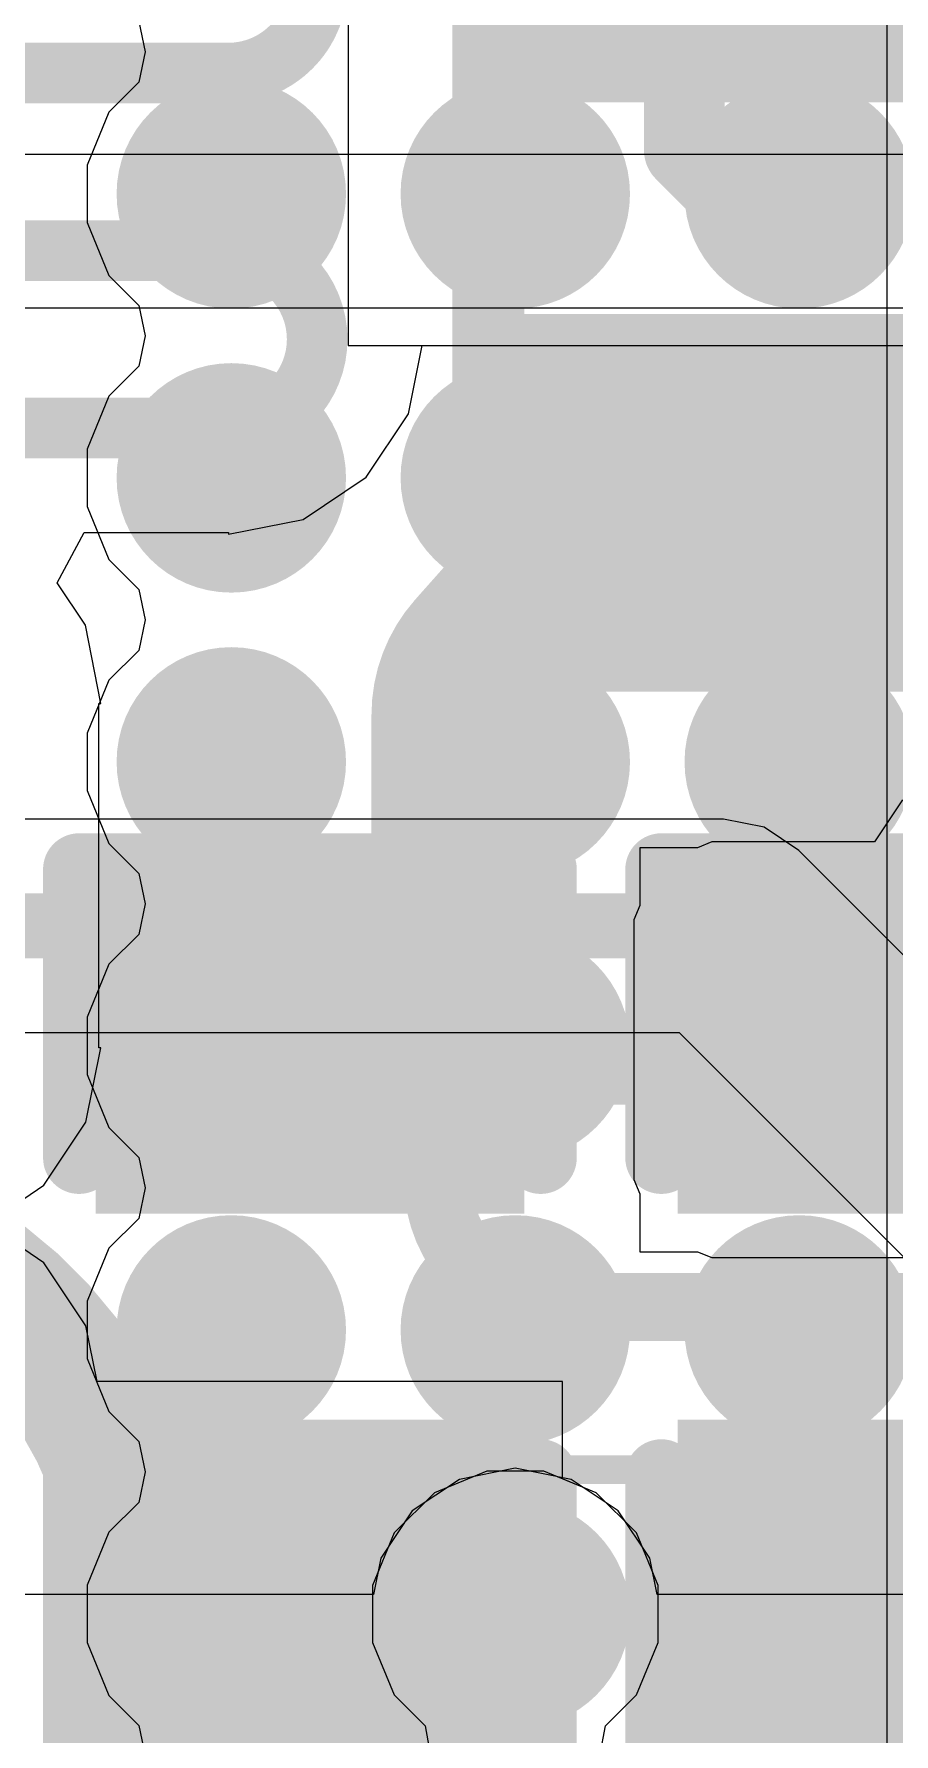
# Model space of a CAD drawing. Header units: inches. Extents: x -6 to 284, y -12 to 154.
# Drawn here: x 53.422 to 54.936, y -6.906 to -3.913 of the extents above; entities that cross this region are included whole.
import ezdxf

# ---------------------------------------------------------------- set-up
doc = ezdxf.new("R2010")
doc.units = ezdxf.units.IN
for name, color, linetype in [('Bottom Layer', 5, 'Continuous'), ('Bottom Paste', 16, 'Continuous'), ('Bottom Solder', 6, 'Continuous'), ('Drill Drawing', 1, 'Continuous'), ('GND-1', 16, 'Continuous'), ('GND-2', 90, 'Continuous'), ('GND-3', 216, 'Continuous'), ('GND-4', 54, 'Continuous'), ('PWR-1', 156, 'Continuous'), ('PWR-2', 130, 'Continuous'), ('Signal L1', 76, 'Continuous'), ('Signal L2', 6, 'Continuous'), ('Top Layer', 1, 'Continuous'), ('Top Overlay', 2, 'Continuous'), ('Top Paste', 8, 'Continuous'), ('Top Solder', 216, 'Continuous'), ('Via Holes', 16, 'Continuous')]:
    doc.layers.add(name, color=color, linetype=linetype)

# ---------------------------------------------------------------- blocks, each defined once
blk = doc.blocks.new('FBGA_153_11_5_13__B_131')
at = {"layer": 'Bottom Layer'}
h = blk.add_hatch(color=5, dxfattribs=at)
edge = h.paths.add_edge_path()
edge.add_arc((-3.25, 0.25), 0.127, 0, 360)
h = blk.add_hatch(color=5, dxfattribs=at)
edge = h.paths.add_edge_path()
edge.add_arc((-2.75, 0.25), 0.127, 0, 360)
h = blk.add_hatch(color=5, dxfattribs=at)
edge = h.paths.add_edge_path()
edge.add_arc((-2.25, 0.25), 0.127, 0, 360)
h = blk.add_hatch(color=5, dxfattribs=at)
edge = h.paths.add_edge_path()
edge.add_arc((-3.25, -0.25), 0.127, 0, 360)
h = blk.add_hatch(color=5, dxfattribs=at)
edge = h.paths.add_edge_path()
edge.add_arc((-2.75, -0.25), 0.127, 0, 360)
h = blk.add_hatch(color=5, dxfattribs=at)
edge = h.paths.add_edge_path()
edge.add_arc((-2.25, -0.25), 0.127, 0, 360)
h = blk.add_hatch(color=5, dxfattribs=at)
edge = h.paths.add_edge_path()
edge.add_arc((-3.25, -0.75), 0.127, 0, 360)
h = blk.add_hatch(color=5, dxfattribs=at)
edge = h.paths.add_edge_path()
edge.add_arc((-2.75, -0.75), 0.127, 0, 360)
h = blk.add_hatch(color=5, dxfattribs=at)
edge = h.paths.add_edge_path()
edge.add_arc((-2.25, -0.75), 0.127, 0, 360)
h = blk.add_hatch(color=5, dxfattribs=at)
edge = h.paths.add_edge_path()
edge.add_arc((-3.25, -1.25), 0.127, 0, 360)
h = blk.add_hatch(color=5, dxfattribs=at)
edge = h.paths.add_edge_path()
edge.add_arc((-2.75, -1.25), 0.127, 0, 360)
h = blk.add_hatch(color=5, dxfattribs=at)
edge = h.paths.add_edge_path()
edge.add_arc((-2.25, -1.25), 0.127, 0, 360)
h = blk.add_hatch(color=5, dxfattribs=at)
edge = h.paths.add_edge_path()
edge.add_arc((-3.25, -1.75), 0.127, 0, 360)
h = blk.add_hatch(color=5, dxfattribs=at)
edge = h.paths.add_edge_path()
edge.add_arc((-2.75, -1.75), 0.127, 0, 360)
h = blk.add_hatch(color=5, dxfattribs=at)
edge = h.paths.add_edge_path()
edge.add_arc((-2.25, -1.75), 0.127, 0, 360)
h = blk.add_hatch(color=5, dxfattribs=at)
edge = h.paths.add_edge_path()
edge.add_arc((-3.25, -2.25), 0.127, 0, 360)
h = blk.add_hatch(color=5, dxfattribs=at)
edge = h.paths.add_edge_path()
edge.add_arc((-2.75, -2.25), 0.127, 0, 360)
h = blk.add_hatch(color=5, dxfattribs=at)
edge = h.paths.add_edge_path()
edge.add_arc((-2.25, -2.25), 0.127, 0, 360)
at = {"layer": 'Bottom Paste'}
h = blk.add_hatch(color=16, dxfattribs=at)
edge = h.paths.add_edge_path()
edge.add_arc((-3.25, 0.25), 0.127, 0, 360)
h = blk.add_hatch(color=16, dxfattribs=at)
edge = h.paths.add_edge_path()
edge.add_arc((-2.75, 0.25), 0.127, 0, 360)
h = blk.add_hatch(color=16, dxfattribs=at)
edge = h.paths.add_edge_path()
edge.add_arc((-2.25, 0.25), 0.127, 0, 360)
h = blk.add_hatch(color=16, dxfattribs=at)
edge = h.paths.add_edge_path()
edge.add_arc((-3.25, -0.25), 0.127, 0, 360)
h = blk.add_hatch(color=16, dxfattribs=at)
edge = h.paths.add_edge_path()
edge.add_arc((-2.75, -0.25), 0.127, 0, 360)
h = blk.add_hatch(color=16, dxfattribs=at)
edge = h.paths.add_edge_path()
edge.add_arc((-2.25, -0.25), 0.127, 0, 360)
h = blk.add_hatch(color=16, dxfattribs=at)
edge = h.paths.add_edge_path()
edge.add_arc((-3.25, -0.75), 0.127, 0, 360)
h = blk.add_hatch(color=16, dxfattribs=at)
edge = h.paths.add_edge_path()
edge.add_arc((-2.75, -0.75), 0.127, 0, 360)
h = blk.add_hatch(color=16, dxfattribs=at)
edge = h.paths.add_edge_path()
edge.add_arc((-2.25, -0.75), 0.127, 0, 360)
h = blk.add_hatch(color=16, dxfattribs=at)
edge = h.paths.add_edge_path()
edge.add_arc((-3.25, -1.25), 0.127, 0, 360)
h = blk.add_hatch(color=16, dxfattribs=at)
edge = h.paths.add_edge_path()
edge.add_arc((-2.75, -1.25), 0.127, 0, 360)
h = blk.add_hatch(color=16, dxfattribs=at)
edge = h.paths.add_edge_path()
edge.add_arc((-2.25, -1.25), 0.127, 0, 360)
h = blk.add_hatch(color=16, dxfattribs=at)
edge = h.paths.add_edge_path()
edge.add_arc((-3.25, -1.75), 0.127, 0, 360)
h = blk.add_hatch(color=16, dxfattribs=at)
edge = h.paths.add_edge_path()
edge.add_arc((-2.75, -1.75), 0.127, 0, 360)
h = blk.add_hatch(color=16, dxfattribs=at)
edge = h.paths.add_edge_path()
edge.add_arc((-2.25, -1.75), 0.127, 0, 360)
h = blk.add_hatch(color=16, dxfattribs=at)
edge = h.paths.add_edge_path()
edge.add_arc((-3.25, -2.25), 0.127, 0, 360)
h = blk.add_hatch(color=16, dxfattribs=at)
edge = h.paths.add_edge_path()
edge.add_arc((-2.75, -2.25), 0.127, 0, 360)
h = blk.add_hatch(color=16, dxfattribs=at)
edge = h.paths.add_edge_path()
edge.add_arc((-2.25, -2.25), 0.127, 0, 360)
at = {"layer": 'Bottom Solder'}
h = blk.add_hatch(color=6, dxfattribs=at)
edge = h.paths.add_edge_path()
edge.add_arc((-3.25, 0.25), 0.202, 0, 360)
h = blk.add_hatch(color=6, dxfattribs=at)
edge = h.paths.add_edge_path()
edge.add_arc((-2.75, 0.25), 0.202, 0, 360)
h = blk.add_hatch(color=6, dxfattribs=at)
edge = h.paths.add_edge_path()
edge.add_arc((-2.25, 0.25), 0.202, 0, 360)
h = blk.add_hatch(color=6, dxfattribs=at)
edge = h.paths.add_edge_path()
edge.add_arc((-3.25, -0.25), 0.202, 0, 360)
h = blk.add_hatch(color=6, dxfattribs=at)
edge = h.paths.add_edge_path()
edge.add_arc((-2.75, -0.25), 0.202, 0, 360)
h = blk.add_hatch(color=6, dxfattribs=at)
edge = h.paths.add_edge_path()
edge.add_arc((-2.25, -0.25), 0.202, 0, 360)
h = blk.add_hatch(color=6, dxfattribs=at)
edge = h.paths.add_edge_path()
edge.add_arc((-3.25, -0.75), 0.202, 0, 360)
h = blk.add_hatch(color=6, dxfattribs=at)
edge = h.paths.add_edge_path()
edge.add_arc((-2.75, -0.75), 0.202, 0, 360)
h = blk.add_hatch(color=6, dxfattribs=at)
edge = h.paths.add_edge_path()
edge.add_arc((-2.25, -0.75), 0.202, 0, 360)
h = blk.add_hatch(color=6, dxfattribs=at)
edge = h.paths.add_edge_path()
edge.add_arc((-3.25, -1.25), 0.202, 0, 360)
h = blk.add_hatch(color=6, dxfattribs=at)
edge = h.paths.add_edge_path()
edge.add_arc((-2.75, -1.25), 0.202, 0, 360)
h = blk.add_hatch(color=6, dxfattribs=at)
edge = h.paths.add_edge_path()
edge.add_arc((-2.25, -1.25), 0.202, 0, 360)
h = blk.add_hatch(color=6, dxfattribs=at)
edge = h.paths.add_edge_path()
edge.add_arc((-3.25, -1.75), 0.202, 0, 360)
h = blk.add_hatch(color=6, dxfattribs=at)
edge = h.paths.add_edge_path()
edge.add_arc((-2.75, -1.75), 0.202, 0, 360)
h = blk.add_hatch(color=6, dxfattribs=at)
edge = h.paths.add_edge_path()
edge.add_arc((-2.25, -1.75), 0.202, 0, 360)
h = blk.add_hatch(color=6, dxfattribs=at)
edge = h.paths.add_edge_path()
edge.add_arc((-3.25, -2.25), 0.202, 0, 360)
h = blk.add_hatch(color=6, dxfattribs=at)
edge = h.paths.add_edge_path()
edge.add_arc((-2.75, -2.25), 0.202, 0, 360)
h = blk.add_hatch(color=6, dxfattribs=at)
edge = h.paths.add_edge_path()
edge.add_arc((-2.25, -2.25), 0.202, 0, 360)
blk = doc.blocks.new('R___0402_158')
at = {"layer": 'Top Layer'}
for points in [[(-0.6985, -0.3175), (-0.6985, 0.3175), (-0.2413, 0.3175), (-0.2413, -0.3175)], [(0.2413, -0.3175), (0.2413, 0.3175), (0.6985, 0.3175), (0.6985, -0.3175)]]:
    blk.add_hatch(color=1, dxfattribs=at).paths.add_polyline_path(points)
at = {"layer": 'Top Paste'}
for points in [[(-0.6985, -0.3175), (-0.6985, 0.3175), (-0.2413, 0.3175), (-0.2413, -0.3175)], [(0.2413, -0.3175), (0.2413, 0.3175), (0.6985, 0.3175), (0.6985, -0.3175)]]:
    blk.add_hatch(color=8, dxfattribs=at).paths.add_polyline_path(points)
at = {"layer": 'Top Solder'}
for points in [[(-0.7535, -0.3725), (-0.7535, 0.3725), (-0.1863, 0.3725), (-0.1863, -0.3725)], [(0.1863, -0.3725), (0.1863, 0.3725), (0.7535, 0.3725), (0.7535, -0.3725)]]:
    blk.add_hatch(color=216, dxfattribs=at).paths.add_polyline_path(points)
at = {"layer": 'Top Overlay'}
for points in [[(-0.7874, 0.4064, 0.127, 0.127, 0), (0.7874, 0.4064, 0.127, 0.127, 0)], [(-0.7874, 0.4064, 0.127, 0.127, 0), (-0.7874, -0.4064, 0.127, 0.127, 0)], [(0.7874, 0.4064, 0.127, 0.127, 0), (0.7874, -0.4064, 0.127, 0.127, 0)], [(-0.7874, -0.4064, 0.127, 0.127, 0), (0.7874, -0.4064, 0.127, 0.127, 0)], [(-0.8128, -0.4318, 0.00323, 0.00323, 0), (0.8128, -0.4318, 0.00323, 0.00323, 0)]]:
    blk.add_lwpolyline(points, format="xyseb", dxfattribs=at)
for points in [[(-0.8191, 0.4064, 0.0635, 0.0635, 1), (-0.7556, 0.4064, 0.0635, 0.0635, 1)], [(-0.8191, 0.4064, 0.0635, 0.0635, 1), (-0.7556, 0.4064, 0.0635, 0.0635, 1)], [(0.7556, 0.4064, 0.0635, 0.0635, 1), (0.8191, 0.4064, 0.0635, 0.0635, 1)], [(0.7556, 0.4064, 0.0635, 0.0635, 1), (0.8191, 0.4064, 0.0635, 0.0635, 1)], [(-0.8191, -0.4064, 0.0635, 0.0635, 1), (-0.7556, -0.4064, 0.0635, 0.0635, 1)], [(-0.8191, -0.4064, 0.0635, 0.0635, 1), (-0.7556, -0.4064, 0.0635, 0.0635, 1)], [(0.7556, -0.4064, 0.0635, 0.0635, 1), (0.8191, -0.4064, 0.0635, 0.0635, 1)], [(0.7556, -0.4064, 0.0635, 0.0635, 1), (0.8191, -0.4064, 0.0635, 0.0635, 1)], [(-0.8136, -0.4318, 0.00161, 0.00161, 1), (-0.812, -0.4318, 0.00161, 0.00161, 1)], [(0.812, -0.4318, 0.00161, 0.00161, 1), (0.8136, -0.4318, 0.00161, 0.00161, 1)]]:
    blk.add_lwpolyline(points, format="xyseb", close=True, dxfattribs=at)
blk = doc.blocks.new('C___0402_273')
at = {"layer": 'Top Layer'}
for points in [[(-0.6985, -0.3175), (-0.6985, 0.3175), (-0.2413, 0.3175), (-0.2413, -0.3175)], [(0.2413, -0.3175), (0.2413, 0.3175), (0.6985, 0.3175), (0.6985, -0.3175)]]:
    blk.add_hatch(color=1, dxfattribs=at).paths.add_polyline_path(points)
at = {"layer": 'Top Paste'}
for points in [[(-0.6985, -0.3175), (-0.6985, 0.3175), (-0.2413, 0.3175), (-0.2413, -0.3175)], [(0.2413, -0.3175), (0.2413, 0.3175), (0.6985, 0.3175), (0.6985, -0.3175)]]:
    blk.add_hatch(color=8, dxfattribs=at).paths.add_polyline_path(points)
at = {"layer": 'Top Solder'}
for points in [[(-0.7585, -0.3775), (-0.7585, 0.3775), (-0.1813, 0.3775), (-0.1813, -0.3775)], [(0.1813, -0.3775), (0.1813, 0.3775), (0.7585, 0.3775), (0.7585, -0.3775)]]:
    blk.add_hatch(color=216, dxfattribs=at).paths.add_polyline_path(points)
at = {"layer": 'Top Overlay'}
for points in [[(-0.7874, -0.4064, 0.127, 0.127, 0), (-0.7874, 0.4064, 0.127, 0.127, 0)], [(-0.2794, 0.4064, 0.127, 0.127, 0), (-0.7874, 0.4064, 0.127, 0.127, 0)], [(0.7874, 0.4064, 0.127, 0.127, 0), (0.2794, 0.4064, 0.127, 0.127, 0)], [(0.7874, -0.4064, 0.127, 0.127, 0), (0.7874, 0.4064, 0.127, 0.127, 0)], [(-0.2794, -0.4064, 0.127, 0.127, 0), (-0.7874, -0.4064, 0.127, 0.127, 0)], [(0.7874, -0.4064, 0.127, 0.127, 0), (0.2794, -0.4064, 0.127, 0.127, 0)]]:
    blk.add_lwpolyline(points, format="xyseb", dxfattribs=at)
for points in [[(-0.8191, 0.4064, 0.0635, 0.0635, 1), (-0.7556, 0.4064, 0.0635, 0.0635, 1)], [(-0.8191, 0.4064, 0.0635, 0.0635, 1), (-0.7556, 0.4064, 0.0635, 0.0635, 1)], [(-0.3111, 0.4064, 0.0635, 0.0635, 1), (-0.2477, 0.4064, 0.0635, 0.0635, 1)], [(0.2477, 0.4064, 0.0635, 0.0635, 1), (0.3111, 0.4064, 0.0635, 0.0635, 1)], [(0.7556, 0.4064, 0.0635, 0.0635, 1), (0.8191, 0.4064, 0.0635, 0.0635, 1)], [(0.7556, 0.4064, 0.0635, 0.0635, 1), (0.8191, 0.4064, 0.0635, 0.0635, 1)], [(-0.8191, -0.4064, 0.0635, 0.0635, 1), (-0.7556, -0.4064, 0.0635, 0.0635, 1)], [(-0.8191, -0.4064, 0.0635, 0.0635, 1), (-0.7556, -0.4064, 0.0635, 0.0635, 1)], [(-0.3111, -0.4064, 0.0635, 0.0635, 1), (-0.2477, -0.4064, 0.0635, 0.0635, 1)], [(0.2477, -0.4064, 0.0635, 0.0635, 1), (0.3111, -0.4064, 0.0635, 0.0635, 1)], [(0.7556, -0.4064, 0.0635, 0.0635, 1), (0.8191, -0.4064, 0.0635, 0.0635, 1)], [(0.7556, -0.4064, 0.0635, 0.0635, 1), (0.8191, -0.4064, 0.0635, 0.0635, 1)]]:
    blk.add_lwpolyline(points, format="xyseb", close=True, dxfattribs=at)
blk = doc.blocks.new('C___0402_327')
at = {"layer": 'Top Layer'}
for points in [[(-0.6985, -0.3175), (-0.6985, 0.3175), (-0.2413, 0.3175), (-0.2413, -0.3175)], [(0.2413, -0.3175), (0.2413, 0.3175), (0.6985, 0.3175), (0.6985, -0.3175)]]:
    blk.add_hatch(color=1, dxfattribs=at).paths.add_polyline_path(points)
at = {"layer": 'Top Paste'}
for points in [[(-0.6985, -0.3175), (-0.6985, 0.3175), (-0.2413, 0.3175), (-0.2413, -0.3175)], [(0.2413, -0.3175), (0.2413, 0.3175), (0.6985, 0.3175), (0.6985, -0.3175)]]:
    blk.add_hatch(color=8, dxfattribs=at).paths.add_polyline_path(points)
at = {"layer": 'Top Solder'}
for points in [[(-0.7585, -0.3775), (-0.7585, 0.3775), (-0.1813, 0.3775), (-0.1813, -0.3775)], [(0.1813, -0.3775), (0.1813, 0.3775), (0.7585, 0.3775), (0.7585, -0.3775)]]:
    blk.add_hatch(color=216, dxfattribs=at).paths.add_polyline_path(points)
at = {"layer": 'Top Overlay'}
for points in [[(-0.7874, 0.4064, 0.127, 0.127, 0), (-0.2794, 0.4064, 0.127, 0.127, 0)], [(-0.7874, 0.4064, 0.127, 0.127, 0), (-0.7874, -0.4064, 0.127, 0.127, 0)], [(0.2794, 0.4064, 0.127, 0.127, 0), (0.7874, 0.4064, 0.127, 0.127, 0)], [(0.7874, 0.4064, 0.127, 0.127, 0), (0.7874, -0.4064, 0.127, 0.127, 0)], [(-0.7874, -0.4064, 0.127, 0.127, 0), (-0.2794, -0.4064, 0.127, 0.127, 0)], [(0.2794, -0.4064, 0.127, 0.127, 0), (0.7874, -0.4064, 0.127, 0.127, 0)]]:
    blk.add_lwpolyline(points, format="xyseb", dxfattribs=at)
for points in [[(-0.8191, 0.4064, 0.0635, 0.0635, 1), (-0.7556, 0.4064, 0.0635, 0.0635, 1)], [(-0.8191, 0.4064, 0.0635, 0.0635, 1), (-0.7556, 0.4064, 0.0635, 0.0635, 1)], [(-0.3111, 0.4064, 0.0635, 0.0635, 1), (-0.2477, 0.4064, 0.0635, 0.0635, 1)], [(0.2477, 0.4064, 0.0635, 0.0635, 1), (0.3111, 0.4064, 0.0635, 0.0635, 1)], [(0.7556, 0.4064, 0.0635, 0.0635, 1), (0.8191, 0.4064, 0.0635, 0.0635, 1)], [(0.7556, 0.4064, 0.0635, 0.0635, 1), (0.8191, 0.4064, 0.0635, 0.0635, 1)], [(-0.8191, -0.4064, 0.0635, 0.0635, 1), (-0.7556, -0.4064, 0.0635, 0.0635, 1)], [(-0.8191, -0.4064, 0.0635, 0.0635, 1), (-0.7556, -0.4064, 0.0635, 0.0635, 1)], [(-0.3111, -0.4064, 0.0635, 0.0635, 1), (-0.2477, -0.4064, 0.0635, 0.0635, 1)], [(0.2477, -0.4064, 0.0635, 0.0635, 1), (0.3111, -0.4064, 0.0635, 0.0635, 1)], [(0.7556, -0.4064, 0.0635, 0.0635, 1), (0.8191, -0.4064, 0.0635, 0.0635, 1)], [(0.7556, -0.4064, 0.0635, 0.0635, 1), (0.8191, -0.4064, 0.0635, 0.0635, 1)]]:
    blk.add_lwpolyline(points, format="xyseb", close=True, dxfattribs=at)

msp = doc.modelspace()

# ---------------------------------------------------------------- hatches: boundary and pattern name
at = {"layer": 'Bottom Layer'}
h = msp.add_hatch(color=5, dxfattribs=at)
edge = h.paths.add_edge_path()
edge.add_arc((54.2693, -6.6944), 0.15, 0, 360)
at = {"layer": 'GND-1'}
h = msp.add_hatch(color=16, dxfattribs=at)
edge = h.paths.add_edge_path()
edge.add_arc((54.2693, -6.6944), 0.15, 0, 360)
at = {"layer": 'GND-2'}
h = msp.add_hatch(color=90, dxfattribs=at)
edge = h.paths.add_edge_path()
edge.add_arc((54.2693, -6.6944), 0.15, 0, 360)
at = {"layer": 'GND-3'}
h = msp.add_hatch(color=216, dxfattribs=at)
edge = h.paths.add_edge_path()
edge.add_arc((54.2693, -6.6944), 0.15, 0, 360)
at = {"layer": 'GND-4'}
h = msp.add_hatch(color=54, dxfattribs=at)
edge = h.paths.add_edge_path()
edge.add_arc((54.2693, -6.6944), 0.15, 0, 360)
at = {"layer": 'PWR-1'}
h = msp.add_hatch(color=156, dxfattribs=at)
edge = h.paths.add_edge_path()
edge.add_arc((54.2693, -6.6944), 0.15, 0, 360)
at = {"layer": 'PWR-2'}
h = msp.add_hatch(color=130, dxfattribs=at)
edge = h.paths.add_edge_path()
edge.add_arc((54.2693, -6.6944), 0.15, 0, 360)
at = {"layer": 'Signal L1'}
h = msp.add_hatch(color=76, dxfattribs=at)
edge = h.paths.add_edge_path()
edge.add_arc((54.2693, -6.6944), 0.15, 0, 360)
at = {"layer": 'Signal L2'}
h = msp.add_hatch(color=6, dxfattribs=at)
edge = h.paths.add_edge_path()
edge.add_arc((54.2693, -6.6944), 0.15, 0, 360)
at = {"layer": 'Top Layer'}
msp.add_hatch(color=1, dxfattribs=at).paths.add_polyline_path([(54.6154, -5.9296), (55.3458, -5.9296), (55.3458, -5.4724), (54.6154, -5.4724)])
h = msp.add_hatch(color=1, dxfattribs=at)
edge = h.paths.add_edge_path()
edge.add_arc((54.2693, -6.6944), 0.15, 0, 360)
at = {"layer": 'Via Holes'}
h = msp.add_hatch(color=7, dxfattribs=at)
edge = h.paths.add_edge_path()
edge.add_arc((54.2693, -6.6944), 0.075, 0, 360)

# ---------------------------------------------------------------- linework, layer by layer
at = {"layer": 'Bottom Layer'}
for p, q in [((54.9238, -1.3044), (54.9238, -7.1748)), ((53.6064, -3.8907), (53.6179, -3.9444)), ((53.6179, -3.9444), (53.6064, -3.998)), ((53.6064, -3.998), (53.5539, -4.0505)), ((53.5539, -4.0505), (53.5153, -4.1438)), ((53.5153, -4.1438), (53.5153, -4.2449)), ((53.5153, -4.2449), (53.5539, -4.3382)), ((53.5539, -4.3382), (53.6064, -4.3907)), ((53.6064, -4.3907), (53.6179, -4.4444)), ((53.6179, -4.4444), (53.6064, -4.498)), ((53.6064, -4.498), (53.5539, -4.5505)), ((53.5539, -4.5505), (53.5153, -4.6438)), ((53.5153, -4.6438), (53.5153, -4.7449)), ((53.5153, -4.7449), (53.5539, -4.8382)), ((53.5539, -4.8382), (53.6064, -4.8907)), ((53.6064, -4.8907), (53.6179, -4.9444)), ((53.6179, -4.9444), (53.6064, -4.998)), ((53.6064, -4.998), (53.5539, -5.0505)), ((53.5539, -5.0505), (53.5153, -5.1438)), ((53.5153, -5.1438), (53.5153, -5.2449)), ((53.5153, -5.2449), (53.5539, -5.3382)), ((53.5539, -5.3382), (53.6064, -5.3907)), ((53.6064, -5.3907), (53.6179, -5.4444)), ((53.6179, -5.4444), (53.6064, -5.498)), ((53.6064, -5.498), (53.5539, -5.5505)), ((53.5539, -5.5505), (53.5153, -5.6438)), ((53.5153, -5.6438), (53.5153, -5.7449)), ((53.5153, -5.7449), (53.5539, -5.8382)), ((53.5539, -5.8382), (53.6064, -5.8907)), ((53.6064, -5.8907), (53.6179, -5.9444)), ((53.6179, -5.9444), (53.6064, -5.998)), ((53.6064, -5.998), (53.5539, -6.0505)), ((53.5539, -6.0505), (53.5153, -6.1438)), ((53.5153, -6.1438), (53.5153, -6.2449)), ((53.5153, -6.2449), (53.5539, -6.3382)), ((53.5539, -6.3382), (53.6064, -6.3907)), ((53.6064, -6.3907), (53.6179, -6.4444)), ((53.6179, -6.4444), (53.6064, -6.498)), ((53.6064, -6.498), (53.5539, -6.5505)), ((53.5539, -6.5505), (53.5153, -6.6438)), ((53.5153, -6.6438), (53.5153, -6.7449)), ((53.5153, -6.7449), (53.5539, -6.8382)), ((53.5539, -6.8382), (53.6064, -6.8907)), ((53.6064, -6.8907), (53.6179, -6.9444))]:
    msp.add_line(p, q, dxfattribs=at)
at = {"layer": 'Drill Drawing'}
for points in [[(54.0153, -6.4404, 0.0508, 0.0508, 0), (54.5233, -6.4404, 0.0508, 0.0508, 0)], [(54.0153, -6.9484, 0.0508, 0.0508, 0), (54.0153, -6.4404, 0.0508, 0.0508, 0)], [(54.5233, -6.9484, 0.0508, 0.0508, 0), (54.5233, -6.4404, 0.0508, 0.0508, 0)]]:
    msp.add_lwpolyline(points, format="xyseb", dxfattribs=at)
for points in [[(54.0026, -6.4404, 0.0254, 0.0254, 1), (54.028, -6.4404, 0.0254, 0.0254, 1)], [(54.0026, -6.4404, 0.0254, 0.0254, 1), (54.028, -6.4404, 0.0254, 0.0254, 1)], [(54.5106, -6.4404, 0.0254, 0.0254, 1), (54.536, -6.4404, 0.0254, 0.0254, 1)], [(54.5106, -6.4404, 0.0254, 0.0254, 1), (54.536, -6.4404, 0.0254, 0.0254, 1)]]:
    msp.add_lwpolyline(points, format="xyseb", close=True, dxfattribs=at)
at = {"layer": 'GND-1'}
for p, q in [((54.2192, -6.4428), (54.1268, -6.4811)), ((54.3193, -6.4428), (54.2192, -6.4428)), ((54.4118, -6.4811), (54.3193, -6.4428)), ((54.1268, -6.4811), (54.056, -6.5518)), ((54.4826, -6.5518), (54.4118, -6.4811)), ((54.056, -6.5518), (54.0177, -6.6443)), ((54.5209, -6.6443), (54.4826, -6.5518)), ((54.0177, -6.6443), (54.0177, -6.7444)), ((54.5209, -6.7444), (54.5209, -6.6443)), ((54.0177, -6.7444), (54.056, -6.8369)), ((54.4826, -6.8369), (54.5209, -6.7444)), ((54.056, -6.8369), (54.1106, -6.8915)), ((54.4279, -6.8915), (54.4826, -6.8369)), ((54.1106, -6.8915), (54.1201, -6.9444)), ((54.4184, -6.9444), (54.4279, -6.8915))]:
    msp.add_line(p, q, dxfattribs=at)
at = {"layer": 'GND-2'}
for p, q in [((54.2192, -6.4428), (54.1268, -6.4811)), ((54.3193, -6.4428), (54.2192, -6.4428)), ((54.4118, -6.4811), (54.3193, -6.4428)), ((54.1268, -6.4811), (54.056, -6.5518)), ((54.4826, -6.5518), (54.4118, -6.4811)), ((54.056, -6.5518), (54.0177, -6.6443)), ((54.5209, -6.6443), (54.4826, -6.5518)), ((54.0177, -6.6443), (54.0177, -6.7444)), ((54.5209, -6.7444), (54.5209, -6.6443)), ((54.0177, -6.7444), (54.056, -6.8369)), ((54.4826, -6.8369), (54.5209, -6.7444)), ((54.056, -6.8369), (54.1106, -6.8915)), ((54.4279, -6.8915), (54.4826, -6.8369)), ((54.1106, -6.8915), (54.1201, -6.9444)), ((54.4184, -6.9444), (54.4279, -6.8915))]:
    msp.add_line(p, q, dxfattribs=at)
at = {"layer": 'GND-3'}
for p, q in [((54.2192, -6.4428), (54.1268, -6.4811)), ((54.3193, -6.4428), (54.2192, -6.4428)), ((54.4118, -6.4811), (54.3193, -6.4428)), ((54.1268, -6.4811), (54.056, -6.5518)), ((54.4826, -6.5518), (54.4118, -6.4811)), ((54.056, -6.5518), (54.0177, -6.6443)), ((54.5209, -6.6443), (54.4826, -6.5518)), ((54.0177, -6.6443), (54.0177, -6.7444)), ((54.5209, -6.7444), (54.5209, -6.6443)), ((54.0177, -6.7444), (54.056, -6.8369)), ((54.4826, -6.8369), (54.5209, -6.7444)), ((54.056, -6.8369), (54.1106, -6.8915)), ((54.4279, -6.8915), (54.4826, -6.8369)), ((54.1106, -6.8915), (54.1201, -6.9444)), ((54.4184, -6.9444), (54.4279, -6.8915))]:
    msp.add_line(p, q, dxfattribs=at)
at = {"layer": 'GND-4'}
for p, q in [((54.2192, -6.4428), (54.1268, -6.4811)), ((54.3193, -6.4428), (54.2192, -6.4428)), ((54.4118, -6.4811), (54.3193, -6.4428)), ((54.1268, -6.4811), (54.056, -6.5518)), ((54.4826, -6.5518), (54.4118, -6.4811)), ((54.056, -6.5518), (54.0177, -6.6443)), ((54.5209, -6.6443), (54.4826, -6.5518)), ((54.0177, -6.6443), (54.0177, -6.7444)), ((54.5209, -6.7444), (54.5209, -6.6443)), ((54.0177, -6.7444), (54.056, -6.8369)), ((54.4826, -6.8369), (54.5209, -6.7444)), ((54.056, -6.8369), (54.1106, -6.8915)), ((54.4279, -6.8915), (54.4826, -6.8369)), ((54.1106, -6.8915), (54.1201, -6.9444)), ((54.4184, -6.9444), (54.4279, -6.8915))]:
    msp.add_line(p, q, dxfattribs=at)
at = {"layer": 'PWR-1'}
for p, q in [((55.0071, -4.1253), (45.9551, -4.1253)), ((45.6759, -4.3948), (55.0226, -4.3948)), ((54.6357, -5.2952), (50.047, -5.2952)), ((54.7075, -5.3095), (54.6357, -5.2952)), ((54.7684, -5.3502), (54.7075, -5.3095)), ((55.4446, -6.0264), (54.7684, -5.3502)), ((50.047, -5.6707), (54.5579, -5.6707)), ((54.5579, -5.6707), (55.2078, -6.3206)), ((54.1711, -6.4574), (54.0879, -6.513)), ((54.2693, -6.4378), (54.1711, -6.4574)), ((54.3675, -6.4574), (54.2693, -6.4378)), ((54.4507, -6.513), (54.3675, -6.4574)), ((54.0879, -6.513), (54.0323, -6.5962)), ((54.5063, -6.5962), (54.4507, -6.513)), ((54.0323, -6.5962), (54.0196, -6.6601)), ((54.519, -6.6601), (54.5063, -6.5962)), ((54.0196, -6.6601), (53.2631, -6.6601)), ((55.0196, -6.6601), (54.519, -6.6601))]:
    msp.add_line(p, q, dxfattribs=at)
for points in [[(49.8098, -5.4829, 0.1143, 0.1143, 0), (54.6357, -5.4829, 0.1143, 0.1143, 0)], [(54.6357, -5.4829, 0.1143, 0.1143, 0), (55.8188, -6.6661, 0.1143, 0.1143, 0)]]:
    msp.add_lwpolyline(points, format="xyseb", dxfattribs=at)
msp.add_lwpolyline([(54.6071, -5.4829, 0.0571, 0.0571, 1), (54.6643, -5.4829, 0.0571, 0.0571, 1)], format="xyseb", close=True, dxfattribs=at)
msp.add_lwpolyline([(54.6071, -5.4829, 0.0571, 0.0571, 1), (54.6643, -5.4829, 0.0571, 0.0571, 1)], format="xyseb", close=True, dxfattribs=at)
at = {"layer": 'Signal L1'}
for points in [[(54.1324, -5.9271, 0.1194, 0.1194, -0.416375), (54.3202, -5.7379, 0.1194, 0.1194, 0)], [(54.3202, -5.7379, 0.1194, 0.1194, 0), (56.0673, -5.7379, 0.1194, 0.1194, 0)], [(52.8804, -5.9608, 0.254, 0.254, -0.414214), (53.6183, -6.6987, 0.254, 0.254, 0)], [(54.1324, -5.9271, 0.1194, 0.1194, 0), (54.1324, -5.9303, 0.1194, 0.1194, 0)], [(54.3578, -6.154, 0.1194, 0.1194, -0.412056), (54.1324, -5.9303, 0.1194, 0.1194, 0)], [(54.3578, -6.154, 0.1194, 0.1194, 0), (55.0245, -6.154, 0.1194, 0.1194, 0)], [(53.6183, -8.5849, 0.254, 0.254, 0), (53.6183, -6.6987, 0.254, 0.254, 0)]]:
    msp.add_lwpolyline(points, format="xyseb", dxfattribs=at)
for points in [[(54.2903, -5.7379, 0.0597, 0.0597, 1), (54.35, -5.7379, 0.0597, 0.0597, 1)], [(54.2903, -5.7379, 0.0597, 0.0597, 1), (54.35, -5.7379, 0.0597, 0.0597, 1)], [(54.1026, -5.9271, 0.0597, 0.0597, 1), (54.1623, -5.9271, 0.0597, 0.0597, 1)], [(54.1026, -5.9271, 0.0597, 0.0597, 1), (54.1623, -5.9271, 0.0597, 0.0597, 1)], [(54.1026, -5.9303, 0.0597, 0.0597, 1), (54.1623, -5.9303, 0.0597, 0.0597, 1)], [(54.1026, -5.9303, 0.0597, 0.0597, 1), (54.1623, -5.9303, 0.0597, 0.0597, 1)], [(54.328, -6.154, 0.0597, 0.0597, 1), (54.3876, -6.154, 0.0597, 0.0597, 1)], [(54.328, -6.154, 0.0597, 0.0597, 1), (54.3876, -6.154, 0.0597, 0.0597, 1)], [(53.5548, -6.6987, 0.127, 0.127, 1), (53.6818, -6.6987, 0.127, 0.127, 1)], [(53.5548, -6.6987, 0.127, 0.127, 1), (53.6818, -6.6987, 0.127, 0.127, 1)]]:
    msp.add_lwpolyline(points, format="xyseb", close=True, dxfattribs=at)
at = {"layer": 'Top Layer'}
for p, q in [((53.9748, -3.5213), (53.9748, -4.4611)), ((53.9748, -4.4611), (56.2636, -4.4611)), ((54.0813, -4.5817), (54.1054, -4.4611)), ((54.1054, -4.4611), (55.5016, -4.4611)), ((54.007, -4.693), (54.0813, -4.5817)), ((53.8956, -4.7674), (54.007, -4.693)), ((53.7643, -4.7935), (53.8956, -4.7674)), ((53.4626, -4.8794), (53.5102, -4.7905)), ((53.5102, -4.7905), (53.7643, -4.7905)), ((53.7643, -4.7905), (53.7643, -4.7935)), ((53.5123, -4.9538), (53.4626, -4.8794)), ((53.5397, -5.0914), (53.5123, -4.9538)), ((53.5363, -5.698), (53.5363, -5.0914)), ((53.5363, -5.0914), (53.5397, -5.0914)), ((54.9513, -5.261), (54.9019, -5.3349)), ((54.5901, -5.3454), (54.4884, -5.3454)), ((54.4884, -5.3454), (54.4884, -5.4471)), ((54.6154, -5.3349), (54.5901, -5.3454)), ((54.9019, -5.3349), (54.6154, -5.3349)), ((54.4884, -5.4471), (54.4779, -5.4724)), ((54.4779, -5.4724), (54.4779, -5.9296)), ((53.5134, -5.8288), (53.5394, -5.698)), ((53.5394, -5.698), (53.5363, -5.698)), ((53.4393, -5.9397), (53.5134, -5.8288)), ((53.4038, -5.9634), (53.4393, -5.9397)), ((54.4779, -5.9296), (54.4884, -5.9549)), ((54.4884, -5.9549), (54.4884, -6.0566)), ((53.4393, -6.076), (53.4038, -6.0523)), ((54.4884, -6.0566), (54.5901, -6.0566)), ((54.5901, -6.0566), (54.6154, -6.0671)), ((54.6154, -6.0671), (55.3458, -6.0671)), ((53.5134, -6.1869), (53.4393, -6.076)), ((53.5329, -6.2852), (53.5134, -6.1869)), ((54.3522, -6.2852), (53.5329, -6.2852)), ((54.3522, -6.4564), (54.3522, -6.2852)), ((54.4118, -6.4811), (54.3522, -6.4564)), ((54.4826, -6.5518), (54.4118, -6.4811)), ((54.5209, -6.6443), (54.4826, -6.5518)), ((54.5209, -6.7444), (54.5209, -6.6443)), ((54.4826, -6.8369), (54.5209, -6.7444)), ((54.4279, -6.8915), (54.4826, -6.8369)), ((54.4184, -6.9444), (54.4279, -6.8915))]:
    msp.add_line(p, q, dxfattribs=at)
for points in [[(53.7643, -3.6694, 0.1067, 0.1067, -1), (53.7643, -3.9818, 0.1067, 0.1067, 0)], [(54.567, -4.1178, 0.1422, 0.1422, 0), (54.567, -3.7904, 0.1422, 0.1422, 0)], [(53.9205, -3.8256, 0.1067, 0.1067, -0.414214), (53.7643, -3.9818, 0.1067, 0.1067, 0)], [(52.8651, -3.9818, 0.1067, 0.1067, 0), (53.7643, -3.9818, 0.1067, 0.1067, 0)], [(54.567, -4.1178, 0.1422, 0.1422, 0), (54.6597, -4.2105, 0.1422, 0.1422, 0)], [(54.6597, -4.2105, 0.1422, 0.1422, 0), (55.2338, -4.2105, 0.1422, 0.1422, 0)], [(52.8651, -4.2942, 0.1067, 0.1067, 0), (53.7643, -4.2942, 0.1067, 0.1067, 0)], [(53.7643, -4.2942, 0.1067, 0.1067, -1), (53.7643, -4.6066, 0.1067, 0.1067, 0)], [(53.9205, -4.4504, 0.1067, 0.1067, -0.414214), (53.7643, -4.6066, 0.1067, 0.1067, 0)], [(52.8651, -4.6066, 0.1067, 0.1067, 0), (53.7643, -4.6066, 0.1067, 0.1067, 0)], [(54.3106, -4.8167, 0.2032, 0.2032, 0), (54.5265, -4.6897, 0.2032, 0.2032, 0)], [(54.5265, -4.6897, 0.2032, 0.2032, 0), (54.6281, -4.6897, 0.2032, 0.2032, 0)], [(54.6281, -4.6897, 0.2032, 0.2032, 0), (55.1653, -4.6897, 0.2032, 0.2032, 0)], [(54.1689, -4.9763, 0.2032, 0.2032, 0), (54.3106, -4.8167, 0.2032, 0.2032, 0)], [(54.1177, -5.1112, 0.2032, 0.2032, -0.183495), (54.1689, -4.9763, 0.2032, 0.2032, 0)], [(54.1177, -5.574, 0.2032, 0.2032, 0), (54.1177, -5.1112, 0.2032, 0.2032, 0)], [(53.9077, -5.701, 0.2032, 0.2032, 0), (54.1177, -5.574, 0.2032, 0.2032, 0)]]:
    msp.add_lwpolyline(points, format="xyseb", dxfattribs=at)
for points in [[(53.7377, -3.9818, 0.0533, 0.0533, 1), (53.791, -3.9818, 0.0533, 0.0533, 1)], [(53.7377, -3.9818, 0.0533, 0.0533, 1), (53.791, -3.9818, 0.0533, 0.0533, 1)], [(53.7377, -3.9818, 0.0533, 0.0533, 1), (53.791, -3.9818, 0.0533, 0.0533, 1)], [(54.5315, -4.1178, 0.0711, 0.0711, 1), (54.6026, -4.1178, 0.0711, 0.0711, 1)], [(54.5315, -4.1178, 0.0711, 0.0711, 1), (54.6026, -4.1178, 0.0711, 0.0711, 1)], [(54.6241, -4.2105, 0.0711, 0.0711, 1), (54.6952, -4.2105, 0.0711, 0.0711, 1)], [(54.6241, -4.2105, 0.0711, 0.0711, 1), (54.6952, -4.2105, 0.0711, 0.0711, 1)], [(53.7377, -4.2942, 0.0533, 0.0533, 1), (53.791, -4.2942, 0.0533, 0.0533, 1)], [(53.7377, -4.2942, 0.0533, 0.0533, 1), (53.791, -4.2942, 0.0533, 0.0533, 1)], [(53.8939, -4.4504, 0.0533, 0.0533, 1), (53.9472, -4.4504, 0.0533, 0.0533, 1)], [(53.7377, -4.6066, 0.0533, 0.0533, 1), (53.791, -4.6066, 0.0533, 0.0533, 1)], [(53.7377, -4.6066, 0.0533, 0.0533, 1), (53.791, -4.6066, 0.0533, 0.0533, 1)], [(53.7377, -4.6066, 0.0533, 0.0533, 1), (53.791, -4.6066, 0.0533, 0.0533, 1)], [(54.4757, -4.6897, 0.1016, 0.1016, 1), (54.5773, -4.6897, 0.1016, 0.1016, 1)], [(54.4757, -4.6897, 0.1016, 0.1016, 1), (54.5773, -4.6897, 0.1016, 0.1016, 1)], [(54.5773, -4.6897, 0.1016, 0.1016, 1), (54.6789, -4.6897, 0.1016, 0.1016, 1)], [(54.5773, -4.6897, 0.1016, 0.1016, 1), (54.6789, -4.6897, 0.1016, 0.1016, 1)], [(54.2598, -4.8167, 0.1016, 0.1016, 1), (54.3614, -4.8167, 0.1016, 0.1016, 1)], [(54.2598, -4.8167, 0.1016, 0.1016, 1), (54.3614, -4.8167, 0.1016, 0.1016, 1)], [(54.1181, -4.9763, 0.1016, 0.1016, 1), (54.2197, -4.9763, 0.1016, 0.1016, 1)], [(54.1181, -4.9763, 0.1016, 0.1016, 1), (54.2197, -4.9763, 0.1016, 0.1016, 1)], [(54.0669, -5.1112, 0.1016, 0.1016, 1), (54.1685, -5.1112, 0.1016, 0.1016, 1)], [(54.0669, -5.1112, 0.1016, 0.1016, 1), (54.1685, -5.1112, 0.1016, 0.1016, 1)], [(54.0669, -5.574, 0.1016, 0.1016, 1), (54.1685, -5.574, 0.1016, 0.1016, 1)], [(54.0669, -5.574, 0.1016, 0.1016, 1), (54.1685, -5.574, 0.1016, 0.1016, 1)], [(53.8569, -5.701, 0.1016, 0.1016, 1), (53.9585, -5.701, 0.1016, 0.1016, 1)]]:
    msp.add_lwpolyline(points, format="xyseb", close=True, dxfattribs=at)

# ---------------------------------------------------------------- block references
msp.add_blockref('FBGA_153_11_5_13__B_131', (57.0193, -4.4444))
for name, p, rotation in [('R___0402_158', (54.6281, -4.2198), 90), ('C___0402_273', (53.9077, -6.1709), 270), ('C___0402_327', (54.9329, -6.1709), 90)]:
    msp.add_blockref(name, p, dxfattribs=dict(rotation=rotation))

doc.saveas('drawing.dxf')
